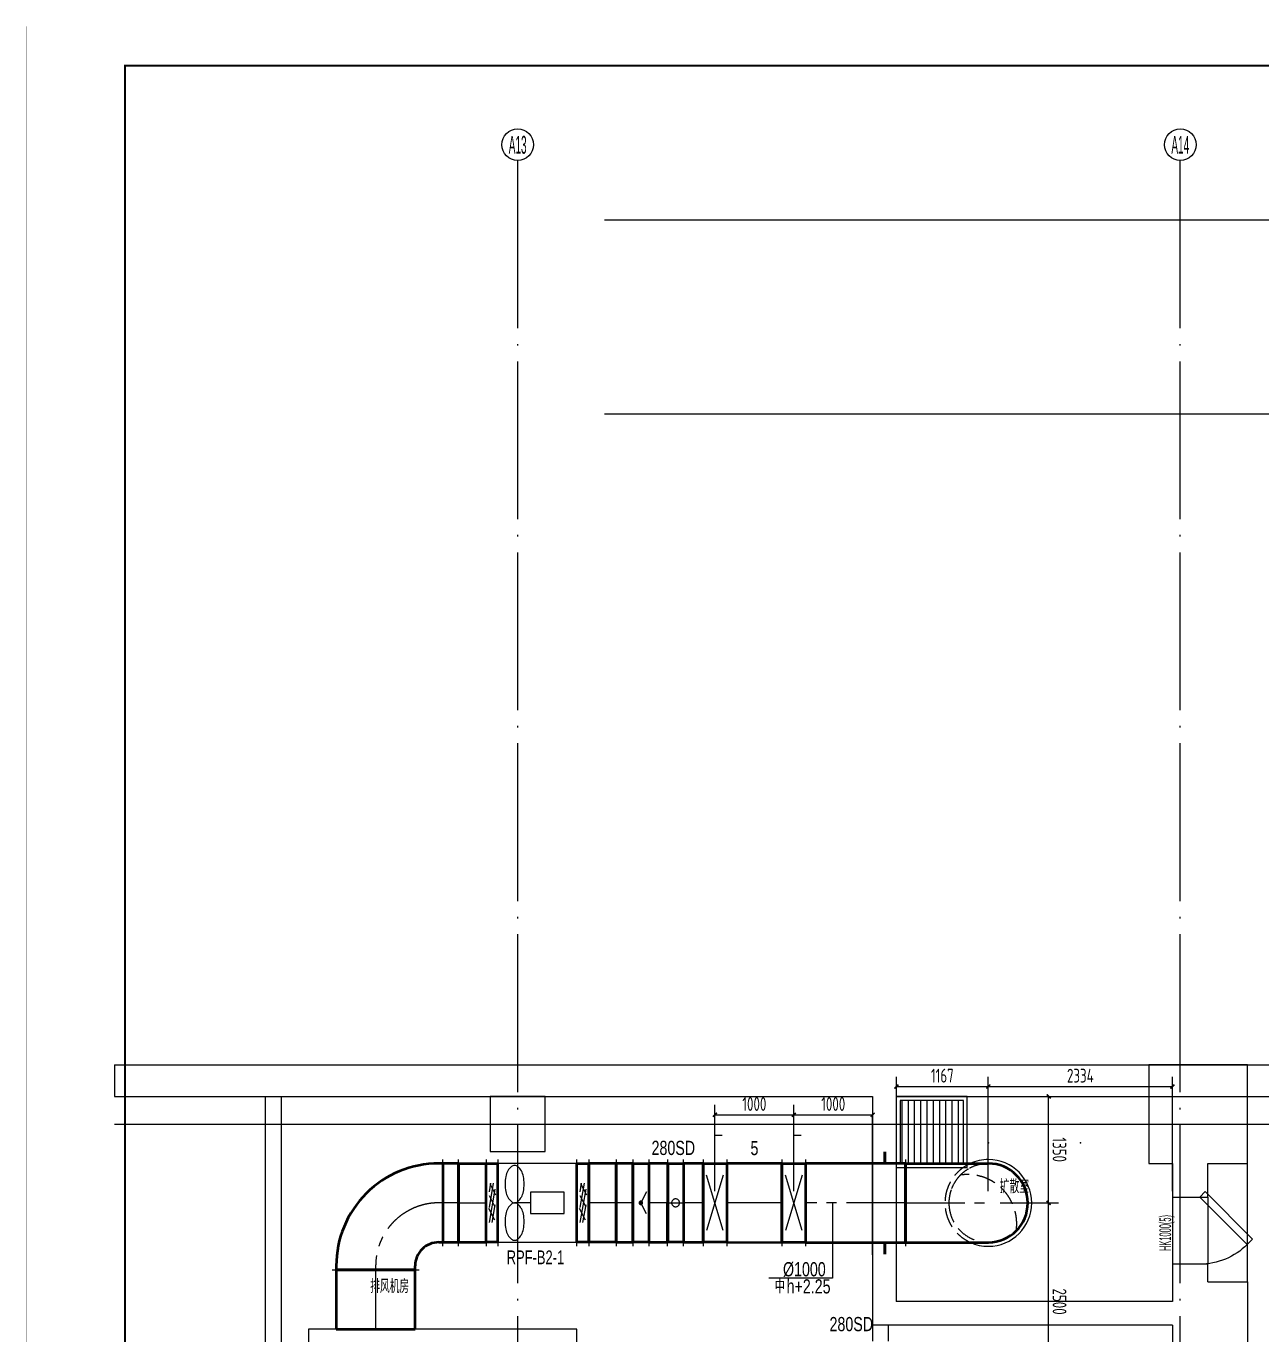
# Model space of a CAD drawing. Extents: x 49167 to 115333, y -222111 to -53947.
# Drawn here: x 64390 to 80054, y -188730 to -172146 of the extents above; entities that cross this region are included whole.
import ezdxf
from ezdxf.enums import TextEntityAlignment as Align

# ---------------------------------------------------------------- set-up
doc = ezdxf.new("R2010")
doc.units = 0
doc.header["$LTSCALE"] = 1000
doc.header["$MEASUREMENT"] = 0
for name, pattern in [('CENTER2', [1.125, 0.75, -0.125, 0.125, -0.125]), ('DASH', [0.35, 0.25, -0.1]), ('DOTE', [2.42, 2, -0.2, 0.02, -0.2])]:
    doc.linetypes.add(name, pattern=pattern)
doc.layers.add('00-风量计算', color=6, linetype='Continuous', plot=False)
doc.layers.add('结构索引2', color=1, linetype='Continuous', plot=False)
for name, color, linetype in [('01-标注_符号', 200, 'Continuous'), ('01-标注_轴线坐标', 132, 'Continuous'), ('02-TEXT_房间', 7, 'Continuous'), ('02-TEXT_轴号', 7, 'Continuous'), ('02-TEXT_门窗', 151, 'Continuous'), ('104-6 B2核心筒$0$A_STR-砼柱', 51, 'Continuous'), ('A-C_门', 150, 'Continuous'), ('A_AXIS-轴线', 1, 'DOTE'), ('A_STR-砌块墙', 121, 'Continuous'), ('A_STR-砼墙', 51, 'Continuous'), ('AXIS_TEXT', 7, 'Continuous'), ('DUCT-排烟标注', 3, 'Continuous'), ('DUCT-排烟管设备', 7, 'Continuous'), ('DUCT-排风中心线', 5, 'CENTER2'), ('DUCT-排风法兰', 2, 'Continuous'), ('DUCT-排风管设备', 7, 'Continuous'), ('DUCT-排风阀门', 7, 'Continuous'), ('DUCT-送风标注', 3, 'Continuous'), ('Hvac-Hide', 8, 'DASH'), ('TH_DIM', 3, 'Continuous'), ('看线', 241, 'Continuous'), ('集水坑&', 6, 'Continuous')]:
    doc.layers.add(name, color=color, linetype=linetype)
doc.layers.add('DUCT-排风管', color=31, linetype='Continuous', lineweight=50)
doc.layers.add('DUCT-排风管端线', color=2, linetype='Continuous', lineweight=50)
doc.styles.add('_TCH_AXIS', font='')
doc.styles.add('_TCH_DIM_T3', font='ROS1', dxfattribs={"width": 0.8, "bigfont": 'JD'})
doc.styles.add('_TCH_SPACE', font='ros.shx', dxfattribs={"width": 0.75, "height": 5, "bigfont": 'jd.shx'})
doc.styles.add('_TCH_WINDOW', font='ros.shx', dxfattribs={"width": 0.65, "height": 3.5, "bigfont": 'jd.shx'})
doc.styles.add('COMPLEX', font='COMPLEX')
doc.styles.add('HZF', font='ros.shx', dxfattribs={"width": 0.75, "bigfont": 'jd.shx'})
doc.styles.get('_TCH_AXIS').set_extended_font_data('FZXiHei I-Z08S')
doc.dimstyles.new('_TCH_ARCH&&50', dxfattribs={"dimtxt": 175, "dimasz": 50, "dimexe": 125, "dimexo": 150, "dimgap": 50, "dimtad": 1, "dimdec": 0, "dimzin": 0, "dimdsep": 46, "dimtxsty": '_TCH_DIM_T3', "dimblk": 'ARCHTICK', "dimcen": 0.09, "dimazin": 2, "dimtfac": 1, "dimtdec": 0, "dimtix": 1, "dimtmove": 2, "dimatfit": 3, "dimfxl": 0, "dimtolj": 1, "dimtzin": 0, "dimarcsym": 0})

# ---------------------------------------------------------------- blocks, each defined once
blk = doc.blocks.new('图框-A1')
for points, const_width in [([(0, 0), (841, 0), (841, 594), (0, 594)], 0.05), ([(766, 584), (25, 584), (25, 10), (766, 10)], 0.5)]:
    blk.add_lwpolyline(points, close=True, dxfattribs=dict(const_width=const_width))
at = {"const_width": 0.05}
blk.add_lwpolyline([(0, 297), (2, 297)], dxfattribs=at)
blk = doc.blocks.new('A$C51037562')
at = {"layer": '集水坑&'}
h = blk.add_hatch(dxfattribs=at)
h.set_pattern_fill('ANSI31', color=256, scale=50, angle=135)
h.set_pattern_definition([(180, (-432649.534, -553252.195), (-7e-15, -79.375), [])])
h.paths.add_polyline_path([(-850, 850), (-50, 850), (-50, 50), (-850, 50)])
for points in [[(-900, 900), (0, 900), (0, 0), (-900, 0)], [(-850, 850), (-50, 850), (-50, 50), (-850, 50)]]:
    blk.add_lwpolyline(points, close=True, dxfattribs=at)
blk = doc.blocks.new('_AXISO')
blk.add_circle((0, 0), 0.5)
at = {"layer": 'AXIS_TEXT', "style": 'COMPLEX', "width": 1.041667}
blk.add_attdef('A', text='', height=0.56, dxfattribs=at).set_placement((-0.25, -0.28), (0.25, -0.28), align=Align.FIT)
blk = doc.blocks.new('$DorLib2D$00000078')
for p, q in [((-0.207, 0.85), (-0.126, 0.931)), ((0.5, 0.143), (-0.207, 0.85)), ((0.581, 0.224), (-0.126, 0.931)), ((0.5, 0.143), (0.581, 0.224))]:
    blk.add_line(p, q)
blk.add_arc((0.5, 0.143), 1, 135, 180)
blk = doc.blocks.new('67#')
at = {"layer": '01-标注_符号'}
blk.add_lwpolyline([(-16300, 2460), (-7730, 2460), (-7691, 2565), (-7654, 2355), (-7617, 2460), (953, 2460)], dxfattribs=at)
at = {"layer": '01-标注_轴线坐标'}
for p, q in [((-17400, 2711), (-17400, 3211)), ((-9000, 2711), (-9000, 3211))]:
    blk.add_line(p, q, dxfattribs=at)
at = {"layer": '104-6 B2核心筒$0$A_STR-砼柱'}
for p, q in [((-8149, -8250), (-9399, -8250)), ((-9399, -8250), (-9399, -9501)), ((-8149, -9501), (-8149, -8250)), ((-17050, -8650), (-17750, -8650)), ((-17750, -8650), (-17750, -9350)), ((-17050, -9350), (-17050, -8650)), ((-17750, -9350), (-17050, -9350)), ((-9399, -9501), (-9099, -9501)), ((-8649, -9501), (-8149, -9501))]:
    blk.add_line(p, q, dxfattribs=at)
at = {"layer": 'A-C_门'}
for p, q in [((-8149, -11001), (-8149, -9501)), ((-9099, -9926), (-9099, -10776)), ((-8649, -9926), (-8649, -10776))]:
    blk.add_line(p, q, dxfattribs=at)
at = {"layer": 'A_AXIS-轴线'}
for p, q in [((-17400, -20695), (-17400, 2711)), ((-9000, -20695), (-9000, 2711))]:
    blk.add_line(p, q, dxfattribs=at)
at = {"layer": 'A_STR-砌块墙'}
for p, q in [((-20600, -8650), (-20600, -14800)), ((-20400, -8650), (-20400, -14600)), ((-12900, -11551), (-12900, -11751)), ((-12700, -11551), (-12900, -11551)), ((-12700, -11751), (-12700, -11551))]:
    blk.add_line(p, q, dxfattribs=at)
at = {"layer": 'A_STR-砼墙'}
for p, q in [((-22511, -8250), (-20500, -8250)), ((-22511, -8250), (-22511, -8650)), ((-20500, -8250), (-12750, -8250)), ((-12750, -8250), (-4180, -8250)), ((-22511, -8650), (-20500, -8650)), ((-20500, -8650), (-12900, -8650)), ((-12900, -8650), (-12900, -11551)), ((-12600, -8650), (-12600, -11251)), ((-12600, -8650), (-4330, -8650)), ((-9099, -9501), (-9099, -9926)), ((-8649, -9926), (-8649, -9501)), ((-9099, -9926), (-8649, -9926)), ((-8649, -10776), (-9099, -10776)), ((-9099, -10776), (-9099, -11001)), ((-8649, -11001), (-8649, -10776)), ((-9099, -11001), (-9099, -11001)), ((-9099, -11001), (-9099, -11251)), ((-8649, -11001), (-8149, -11001)), ((-8149, -11001), (-8149, -11401)), ((-9099, -11251), (-12600, -11251)), ((-8149, -11401), (-8149, -11801)), ((-9099, -11551), (-12900, -11551)), ((-9099, -11551), (-9099, -11801))]:
    blk.add_line(p, q, dxfattribs=at)
at = {"layer": '结构索引2'}
for p, q in [((-16300, 0), (2933, 0)), ((-22511, -9000), (2644, -9000))]:
    blk.add_line(p, q, dxfattribs=at)
at = {"layer": '01-标注_轴线坐标'}
ref = blk.add_blockref('_AXISO', (-17400, 3411), dxfattribs=dict(at, xscale=400, yscale=400, zscale=400))
ref.add_attrib('A', 'A13', dxfattribs={"layer": '02-TEXT_轴号', "height": 226.3, "style": '_TCH_AXIS', "width": 0.403846}).set_placement((-17513, 3297), (-17287, 3297), align=Align.FIT)
ref = blk.add_blockref('_AXISO', (-9000, 3411), dxfattribs=dict(at, xscale=400, yscale=400, zscale=400))
ref.add_attrib('A', 'A14', dxfattribs={"layer": '02-TEXT_轴号', "height": 226.3, "style": '_TCH_AXIS', "width": 0.396226}).set_placement((-9113, 3297), (-8887, 3297), align=Align.FIT)
at = {"layer": 'A-C_门'}
ref = blk.add_blockref('$DorLib2D$00000078', (-8874, -10351), dxfattribs=dict(at, xscale=-850, yscale=850, zscale=450, rotation=270.0006326957863))
ref.add_attrib('A', 'HK1000(5)', (-9117, -10609), dxfattribs={"layer": '02-TEXT_门窗', "height": 148.8, "rotation": 90.0006, "style": '_TCH_WINDOW', "width": 0.458824})
at = {"layer": '集水坑&', "xscale": -1, "rotation": 90.00010831094541}
blk.add_blockref('A$C51037562', (-11700, -9550), dxfattribs=at)
at = {"layer": '02-TEXT_房间', "style": '_TCH_SPACE', "width": 0.75}
for s, p in [('扩散室', (-11289, -9877, 0)), ('排风机房', (-19270, -11143))]:
    blk.add_text(s, height=173.6, rotation=359.9999, dxfattribs=at).set_placement(p)
blk = doc.blocks.new('_ArchTick')
at = {"color": 0, "linetype": 'ByBlock', "const_width": 0.4}
blk.add_lwpolyline([(-0.5, -0.5), (0.5, 0.5)], dxfattribs=at)
blk = doc.blocks.new('*D131')
at = {"layer": 'Defpoints', "color": 0}
for p in [(74121, -185942), (73121, -187058), (74121, -187058)]:
    blk.add_point(p, dxfattribs=at)
at = {"layer": 'TH_DIM', "color": 0, "lineweight": -2}
for p, q in [((73121, -186908), (73121, -185817)), ((74121, -186908), (74121, -185817)), ((73121, -185942), (74121, -185942))]:
    blk.add_line(p, q, dxfattribs=at)
at = {"layer": 'TH_DIM', "color": 0, "lineweight": -2, "xscale": 50, "yscale": 50, "zscale": 50}
for p, rotation in [((73121, -185942), 179.9892922875514), ((74121, -185942), 359.9892922875513)]:
    blk.add_blockref('_ArchTick', p, dxfattribs=dict(at, rotation=rotation))
at = {"layer": 'TH_DIM', "color": 0, "insert": (73621, -185805), "char_height": 175, "attachment_point": 5, "rotation": 359.9893, "style": '_TCH_DIM_T3'}
blk.add_mtext('\\A1;1000', dxfattribs=at)
blk = doc.blocks.new('*D132')
at = {"layer": 'Defpoints', "color": 0}
for p in [(75121, -185943), (74121, -187058), (75121, -187059)]:
    blk.add_point(p, dxfattribs=at)
at = {"layer": 'TH_DIM', "color": 0, "lineweight": -2}
for p, q in [((74121, -186908), (74121, -185817)), ((75121, -186909), (75121, -185818)), ((74121, -185942), (75121, -185943))]:
    blk.add_line(p, q, dxfattribs=at)
at = {"layer": 'TH_DIM', "color": 0, "lineweight": -2, "xscale": 50, "yscale": 50, "zscale": 50}
for p, rotation in [((74121, -185942), 179.9892922875514), ((75121, -185943), 359.9892922875513)]:
    blk.add_blockref('_ArchTick', p, dxfattribs=dict(at, rotation=rotation))
at = {"layer": 'TH_DIM', "color": 0, "insert": (74621, -185805), "char_height": 175, "attachment_point": 5, "rotation": 359.9893, "style": '_TCH_DIM_T3'}
blk.add_mtext('\\A1;1000', dxfattribs=at)
blk = doc.blocks.new('*D224')
at = {"layer": 'Defpoints', "color": 0}
for p in [(76587, -185709), (77352, -185709), (76587, -187059)]:
    blk.add_point(p, dxfattribs=at)
at = {"layer": 'TH_DIM', "color": 0, "lineweight": -2}
for p, q in [((76737, -185709), (77477, -185709)), ((77352, -187059), (77352, -185709)), ((76737, -187059), (77477, -187059))]:
    blk.add_line(p, q, dxfattribs=at)
at = {"layer": 'TH_DIM', "color": 0, "lineweight": -2, "xscale": 50, "yscale": 50, "zscale": 50}
for p, rotation in [((77352, -185709), 90.00008126496574), ((77352, -187059), 270.0000812649657)]:
    blk.add_blockref('_ArchTick', p, dxfattribs=dict(at, rotation=rotation))
at = {"layer": 'TH_DIM', "color": 0, "insert": (77490, -186384), "char_height": 175, "attachment_point": 5, "rotation": 270.0001, "style": '_TCH_DIM_T3'}
blk.add_mtext('\\A1;1350', dxfattribs=at)
blk = doc.blocks.new('*D225')
at = {"layer": 'Defpoints', "color": 0}
for p in [(76587, -187059), (77352, -187059), (76587, -189559)]:
    blk.add_point(p, dxfattribs=at)
at = {"layer": 'TH_DIM', "color": 0, "lineweight": -2}
for p, q in [((76737, -187059), (77477, -187059)), ((77352, -189559), (77352, -187059)), ((76737, -189559), (77477, -189559))]:
    blk.add_line(p, q, dxfattribs=at)
at = {"layer": 'TH_DIM', "color": 0, "lineweight": -2, "xscale": 50, "yscale": 50, "zscale": 50}
for p, rotation in [((77352, -187059), 90.00008126496589), ((77352, -189559), 270.0000812649659)]:
    blk.add_blockref('_ArchTick', p, dxfattribs=dict(at, rotation=rotation))
at = {"layer": 'TH_DIM', "color": 0, "insert": (77490, -188309), "char_height": 175, "attachment_point": 5, "rotation": 270.0001, "style": '_TCH_DIM_T3'}
blk.add_mtext('\\A1;2500', dxfattribs=at)
blk = doc.blocks.new('*D227')
at = {"layer": 'Defpoints', "color": 0}
for p in [(78921, -185584), (76587, -187059), (78921, -187059)]:
    blk.add_point(p, dxfattribs=at)
at = {"layer": 'TH_DIM', "color": 0, "lineweight": -2}
for p, q in [((76587, -186909), (76587, -185459)), ((78921, -186909), (78921, -185459)), ((76587, -185584), (78921, -185584))]:
    blk.add_line(p, q, dxfattribs=at)
at = {"layer": 'TH_DIM', "color": 0, "lineweight": -2, "xscale": 50, "yscale": 50, "zscale": 50}
for p, rotation in [((76587, -185584), 179.9998993587981), ((78921, -185584), 359.9998993587981)]:
    blk.add_blockref('_ArchTick', p, dxfattribs=dict(at, rotation=rotation))
at = {"layer": 'TH_DIM', "color": 0, "insert": (77754, -185446), "char_height": 175, "attachment_point": 5, "rotation": 359.9999, "style": '_TCH_DIM_T3'}
blk.add_mtext('\\A1;2334', dxfattribs=at)
blk = doc.blocks.new('*D228')
at = {"layer": 'Defpoints', "color": 0}
for p in [(76587, -185584), (75421, -187059), (76587, -187059)]:
    blk.add_point(p, dxfattribs=at)
at = {"layer": 'TH_DIM', "color": 0, "lineweight": -2}
for p, q in [((75421, -186909), (75421, -185459)), ((76587, -186909), (76587, -185459)), ((75421, -185584), (76587, -185584))]:
    blk.add_line(p, q, dxfattribs=at)
at = {"layer": 'TH_DIM', "color": 0, "lineweight": -2, "xscale": 50, "yscale": 50, "zscale": 50}
for p, rotation in [((75421, -185584), 179.9998993587982), ((76587, -185584), 359.9998993587982)]:
    blk.add_blockref('_ArchTick', p, dxfattribs=dict(at, rotation=rotation))
at = {"layer": 'TH_DIM', "color": 0, "insert": (76004, -185446), "char_height": 175, "attachment_point": 5, "rotation": 359.9999, "style": '_TCH_DIM_T3'}
blk.add_mtext('\\A1;1167', dxfattribs=at)
blk = doc.blocks.new('$轴流风机$00000011')
for p, q in [((-500, 500, 0), (-500, -500, 0)), ((500, 500, 0), (-500, 500, 0)), ((500, -500, 0), (500, 500, 0)), ((-339, 135, 0), (-339, -135, 0)), ((88, 135, 0), (-339, 135, 0)), ((88, -135, 0), (88, 135, 0)), ((88, 0, 0), (288, 0, 0)), ((-339, -135, 0), (88, -135, 0)), ((-500, -500, 0), (500, -500, 0))]:
    blk.add_line(p, q)
for centre, radius, start, end in [((633, 238, 0), 465, 168.1126, 180), ((462, 274, 0), 291, 153.0603, 168.1126), ((355, 329, 0), 170, 129.1821, 153.0603), ((288, 410, 0), 64.8, 90, 129.1821), ((288, 410, 0), 64.8, 50.8179, 90), ((222, 329, 0), 170, 26.9397, 50.8179), ((115, 274, 0), 291, 11.8874, 26.9397), ((-56, 238, 0), 465, 0, 11.8874), ((633, 238, 0), 465, 180, 191.8874), ((-56, 238, 0), 465, 348.1126, 0), ((462, 202, 0), 291, 191.8874, 206.9397), ((355, 148, 0), 170, 206.9397, 230.8179), ((288, 66, 0), 64.8, 230.8179, 270), ((288, 66, 0), 64.8, 270, 309.1821), ((222, 148, 0), 170, 309.1821, 333.0603), ((115, 202, 0), 291, 333.0603, 348.1126), ((633, -238, 0), 465, 168.1126, 180), ((462, -202, 0), 291, 153.0603, 168.1126), ((355, -148, 0), 170, 129.1821, 153.0603), ((288, -66, 0), 64.8, 90, 129.1821), ((288, -66, 0), 64.8, 50.8179, 90), ((222, -148, 0), 170, 26.9397, 50.8179), ((115, -202, 0), 291, 11.8874, 26.9397), ((-56, -238, 0), 465, 0, 11.8874), ((633, -238, 0), 465, 180, 191.8874), ((-56, -238, 0), 465, 348.1126, 0), ((462, -274, 0), 291, 191.8874, 206.9397), ((355, -329, 0), 170, 206.9397, 230.8179), ((288, -410, 0), 64.8, 230.8179, 270), ((288, -410, 0), 64.8, 270, 309.1821), ((222, -329, 0), 170, 309.1821, 333.0603), ((115, -274, 0), 291, 333.0603, 348.1126)]:
    blk.add_arc(centre, radius, start, end)
for p in [(-500, 0, 0), (500, 0, 0)]:
    blk.add_point(p)

msp = doc.modelspace()

# ---------------------------------------------------------------- linework, layer by layer
at = {"const_width": 40}
for points in [[(75275.7, -186558.6), (75275.7, -186408.6)], [(75275.5, -187558.6), (75275.4, -187708.6)]]:
    msp.add_lwpolyline(points, dxfattribs=at)
at = {"layer": '00-风量计算'}
msp.add_line((75120.4, -187716.3, -3000), (75120.7, -185971.4, -3000), dxfattribs=at)
for p in [(76587.5, -186295.8, -3000), (77754.4, -186296, -3000)]:
    msp.add_point(p, dxfattribs=at)
at = {"layer": 'Defpoints'}
msp.add_lwpolyline([(65641.1, -172646.9), (102691.1, -172646.9), (102691.1, -201346.9), (65641.1, -201346.9)], close=True, dxfattribs=at)
at = {"layer": 'DUCT-排烟管设备', "elevation": 3000}
msp.add_lwpolyline([(67969.9, -190457.2), (71369.9, -190457.9), (71370.2, -188657.9), (67970.2, -188657.2)], close=True, dxfattribs=at)
at = {"layer": 'DUCT-排风中心线'}
for p, q in [((69670.5, -187057.6), (69620.5, -187057.6)), ((69869.9, -187057.6), (69670.7, -187057.6)), ((69870.1, -187057.6), (70220.1, -187057.7)), ((71870.9, -187058), (71520.9, -187057.9)), ((72082, -187058), (71871.1, -187058)), ((72522.1, -187058.1), (72282.4, -187058.1)), ((72970.3, -187058.2), (72722.5, -187058.1)), ((73970.3, -187058.4), (73270.7, -187058.2)), ((75537.2, -187058.7), (74270.7, -187058.4)), ((75537.4, -187058.7), (76587.4, -187058.9)), ((68820.4, -187857.4), (68820.4, -187907.4)), ((68820.4, -187907.6), (68820.2, -188657.4))]:
    msp.add_line(p, q, dxfattribs=at)
msp.add_arc((69620.4, -187857.6), 800, 89.98929, 179.98929, dxfattribs=at)
at = {"layer": 'DUCT-排风法兰'}
for p, q in [((69670.5, -187607.6), (69670.7, -186507.6)), ((69869.9, -187607.6), (69870.2, -186507.6)), ((70220.4, -186507.7), (70220.1, -187607.7)), ((70370.6, -186507.7), (70370.3, -187607.7)), ((71370.5, -187607.9), (71370.8, -186507.9)), ((71521, -186507.9), (71520.7, -187607.9)), ((71871.2, -186508), (71870.9, -187608)), ((72082.2, -186508), (72082, -187608)), ((72282.4, -186508.1), (72282.2, -187608.1)), ((72522.1, -187608.1), (72522.3, -186508.1)), ((72722.3, -187608.1), (72722.5, -186508.1)), ((72970.5, -186508.2), (72970.3, -187608.2)), ((73270.7, -186508.2), (73270.5, -187608.2)), ((73970.5, -186508.4), (73970.3, -187608.4)), ((74270.7, -186508.4), (74270.5, -187608.4)), ((75537.4, -186508.7), (75537.2, -187608.7)), ((68270.4, -187907.4), (69370.4, -187907.6))]:
    msp.add_line(p, q, dxfattribs=at)
for start, end in [(89.98929, 114.60927), (269.98929, 89.98929), (245.36931, 269.98929)]:
    msp.add_arc((76587.4, -187058.9), 550, start, end, dxfattribs=at)
at = {"layer": 'DUCT-排风管'}
for p, q in [((69670.6, -186557.6), (69620.6, -186557.6)), ((69870, -186557.6), (69670.8, -186557.6)), ((69870.2, -186557.6), (70220.2, -186557.7)), ((70220.4, -186557.7), (70370.4, -186557.7)), ((71370.8, -186557.9), (71520.8, -186557.9)), ((71871, -186558), (71521, -186557.9)), ((72082.1, -186558), (71871.2, -186558)), ((72082.3, -186558), (72282.3, -186558.1)), ((72522.2, -186558.1), (72282.5, -186558.1)), ((72522.4, -186558.1), (72722.4, -186558.1)), ((72970.4, -186558.2), (72722.6, -186558.1)), ((72970.6, -186558.2), (73270.6, -186558.2)), ((73970.4, -186558.4), (73270.8, -186558.2)), ((73970.6, -186558.4), (74270.6, -186558.4)), ((75537.3, -186558.7), (74270.8, -186558.4)), ((75537.5, -186558.7), (76587.5, -186558.9)), ((69620.4, -187557.6), (69670.4, -187557.6)), ((69670.6, -187557.6), (69869.9, -187557.6)), ((69870.1, -187557.6), (70220.1, -187557.7)), ((70370.3, -187557.7), (70220.3, -187557.7)), ((71520.7, -187557.9), (71370.7, -187557.9)), ((71870.9, -187558), (71520.9, -187557.9)), ((71871.1, -187558), (72081.9, -187558)), ((72282.1, -187558.1), (72082.1, -187558)), ((72282.3, -187558.1), (72522, -187558.1)), ((72722.2, -187558.1), (72522.2, -187558.1)), ((72722.4, -187558.1), (72970.2, -187558.2)), ((73270.4, -187558.2), (72970.4, -187558.2)), ((73270.6, -187558.2), (73970.2, -187558.4)), ((74270.4, -187558.4), (73970.4, -187558.4)), ((74270.6, -187558.4), (75537.1, -187558.7)), ((75537.3, -187558.7), (76587.3, -187558.9)), ((68320.4, -187857.3), (68320.4, -187907.3)), ((69320.4, -187907.5), (69320.4, -187857.5)), ((68320.4, -187907.5), (68320.2, -188657.3)), ((69320.2, -188657.5), (69320.4, -187907.7)), ((68320.2, -188657.3), (69320.2, -188657.5))]:
    msp.add_line(p, q, dxfattribs=at)
for centre, radius, start, end in [((69620.4, -187857.6), 1300, 89.98929, 179.98929), ((76587.4, -187058.9), 500, 269.98929, 89.98929), ((69620.4, -187857.6), 300, 89.98929, 179.98929)]:
    msp.add_arc(centre, radius, start, end, dxfattribs=at)
at = {"layer": 'DUCT-排风管端线'}
for p, q in [((69670.6, -186557.6), (69670.4, -187557.6)), ((69670.8, -186557.6), (69670.6, -187557.6)), ((69869.9, -187557.6), (69870, -186557.6)), ((69870.2, -186557.6), (69870.1, -187557.6)), ((70220.1, -187557.7), (70220.2, -186557.7)), ((70220.3, -187557.7), (70220.4, -186557.7)), ((70370.3, -187557.7), (70370.4, -186557.7)), ((71370.7, -187557.9), (71370.8, -186557.9)), ((71520.7, -187557.9), (71520.8, -186557.9)), ((71521, -186557.9), (71520.9, -187557.9)), ((71870.9, -187558), (71871, -186558)), ((71871.2, -186558), (71871.1, -187558)), ((72081.9, -187558), (72082.1, -186558)), ((72082.3, -186558), (72082.1, -187558)), ((72282.3, -186558.1), (72282.1, -187558.1)), ((72282.5, -186558.1), (72282.3, -187558.1)), ((72522, -187558.1), (72522.2, -186558.1)), ((72522.4, -186558.1), (72522.2, -187558.1)), ((72722.4, -186558.1), (72722.2, -187558.1)), ((72722.6, -186558.1), (72722.4, -187558.1)), ((72970.2, -187558.2), (72970.4, -186558.2)), ((72970.6, -186558.2), (72970.4, -187558.2)), ((73270.6, -186558.2), (73270.4, -187558.2)), ((73270.8, -186558.2), (73270.6, -187558.2)), ((73970.2, -187558.4), (73970.4, -186558.4)), ((73970.6, -186558.4), (73970.4, -187558.4)), ((74270.6, -186558.4), (74270.4, -187558.4)), ((74270.8, -186558.4), (74270.6, -187558.4)), ((75537.1, -187558.7), (75537.3, -186558.7)), ((75537.5, -186558.7), (75537.3, -187558.7)), ((68320.4, -187907.3), (69320.4, -187907.5)), ((69320.4, -187907.7), (68320.4, -187907.5))]:
    msp.add_line(p, q, dxfattribs=at)
at = {"layer": 'DUCT-排风阀门'}
for p, q in [((73120.6, -186558.2), (73120.7, -186198.2)), ((73120.7, -186198.2), (73214.5, -186198.2)), ((74120.6, -186558.4), (74120.7, -186198.4)), ((74120.7, -186198.4), (74214.5, -186198.4)), ((73225.6, -186708.2), (73015.5, -187408.2)), ((73225.6, -187408.1), (73015.5, -186708.3)), ((74225.6, -186708.4), (74015.5, -187408.4)), ((74225.6, -187408.3), (74015.5, -186708.5)), ((70311.4, -186807.7), (70257.8, -187116.7)), ((70276.8, -186807.7), (70257.9, -186916.7)), ((70332.9, -186883.7), (70259.4, -187307.7)), ((70266.6, -186811.6), (70341.6, -186956)), ((71461.8, -186807.9), (71408.2, -187116.9)), ((71427.2, -186807.9), (71408.3, -186916.9)), ((71483.3, -186883.9), (71409.8, -187307.9)), ((71417, -186811.8), (71492, -186956.2)), ((70257.9, -186964.8), (70332.8, -187109.1)), ((71408.3, -186965), (71483.2, -187109.4)), ((72160.4, -187054), (72160, -187058)), ((72160, -187058), (72160.4, -187062.1)), ((72161.5, -187050), (72160.4, -187054)), ((72160.4, -187062.1), (72161.5, -187066)), ((72163.4, -187046.4), (72161.5, -187050)), ((72161.5, -187066), (72163.3, -187069.7)), ((72163.3, -187069.7), (72165.8, -187073)), ((72165.8, -187043.1), (72163.4, -187046.4)), ((72168.8, -187040.3), (72165.8, -187043.1)), ((72165.8, -187073), (72168.8, -187075.7)), ((72167.5, -187055.1), (72167.2, -187058)), ((72167.2, -187058), (72167.5, -187061)), ((72168.3, -187052.3), (72167.5, -187055.1)), ((72167.5, -187061), (72168.3, -187063.8)), ((72169.7, -187049.7), (72168.3, -187052.3)), ((72168.3, -187063.8), (72169.7, -187066.4)), ((72172.3, -187038.2), (72168.8, -187040.3)), ((72168.8, -187075.7), (72172.3, -187077.9)), ((72171.6, -187047.4), (72169.7, -187049.7)), ((72169.7, -187066.4), (72171.6, -187068.6)), ((72171.9, -187055), (72171.5, -187057)), ((72171.5, -187057), (72171.5, -187059.1)), ((72171.5, -187059.1), (72171.9, -187061.1)), ((72173.9, -187045.6), (72171.6, -187047.4)), ((72171.6, -187068.6), (72173.8, -187070.5)), ((72172.7, -187053.1), (72171.9, -187055)), ((72171.9, -187061.1), (72172.6, -187063)), ((72176.1, -187036.7), (72172.3, -187038.2)), ((72172.6, -187063), (72173.8, -187064.7)), ((72173.8, -187051.4), (72172.7, -187053.1)), ((72175.2, -187049.9), (72173.8, -187051.4)), ((72173.8, -187064.7), (72175.2, -187066.1)), ((72173.8, -187070.5), (72176.4, -187071.9)), ((72176.4, -187044.2), (72173.9, -187045.6)), ((72176.8, -187048.7), (72175.2, -187049.9)), ((72175.2, -187066.1), (72176.8, -187067.3)), ((72180.1, -187036), (72176.1, -187036.7)), ((72179.3, -187043.3), (72176.4, -187044.2)), ((72176.4, -187071.9), (72179.3, -187072.8)), ((72178.7, -187047.9), (72176.8, -187048.7)), ((72176.8, -187067.3), (72178.7, -187068.2)), ((72180.7, -187047.4), (72178.7, -187047.9)), ((72178.7, -187068.2), (72180.7, -187068.7)), ((72182.2, -187043), (72179.3, -187043.3)), ((72179.3, -187072.8), (72182.2, -187073)), ((72184.2, -187036), (72180.1, -187036)), ((72182.7, -187047.3), (72180.7, -187047.4)), ((72180.7, -187068.7), (72182.7, -187068.8)), ((72252.2, -186918), (72182.2, -187058)), ((72185.1, -187043.3), (72182.2, -187043)), ((72252.2, -187198), (72182.2, -187058)), ((72182.2, -187073), (72185.1, -187072.8)), ((72184.7, -187047.6), (72182.7, -187047.3)), ((72182.7, -187068.8), (72184.7, -187068.5)), ((72188.3, -187036.7), (72184.2, -187036)), ((72186.6, -187048.3), (72184.7, -187047.6)), ((72184.7, -187068.5), (72186.6, -187067.8)), ((72187.9, -187044.2), (72185.1, -187043.3)), ((72185.1, -187072.8), (72187.9, -187071.9)), ((72188.4, -187049.3), (72186.6, -187048.3)), ((72186.6, -187067.8), (72188.4, -187066.8)), ((72190.5, -187045.6), (72187.9, -187044.2)), ((72187.9, -187071.9), (72190.5, -187070.5)), ((72192.1, -187038.2), (72188.3, -187036.7)), ((72190, -187050.6), (72188.4, -187049.3)), ((72188.4, -187066.8), (72190, -187065.4)), ((72191.2, -187052.2), (72190, -187050.6)), ((72190, -187065.4), (72191.2, -187063.8)), ((72192.8, -187047.4), (72190.5, -187045.6)), ((72190.5, -187070.5), (72192.8, -187068.6)), ((72192.2, -187054), (72191.2, -187052.2)), ((72191.2, -187063.8), (72192.2, -187062)), ((72195.5, -187040.4), (72192.1, -187038.2)), ((72192.1, -187077.9), (72195.5, -187075.7)), ((72192.7, -187056), (72192.2, -187054)), ((72192.2, -187062), (72192.7, -187060.1)), ((72192.9, -187058), (72192.7, -187056)), ((72192.7, -187060.1), (72192.9, -187058)), ((72194.7, -187049.7), (72192.8, -187047.4)), ((72192.8, -187068.6), (72194.7, -187066.4)), ((72196.1, -187052.3), (72194.7, -187049.7)), ((72194.7, -187066.4), (72196.1, -187063.8)), ((72198.6, -187043.1), (72195.5, -187040.4)), ((72195.5, -187075.7), (72198.6, -187073)), ((72196.9, -187055.1), (72196.1, -187052.3)), ((72196.1, -187063.8), (72196.9, -187061)), ((72197.2, -187058), (72196.9, -187055.1)), ((72196.9, -187061), (72197.2, -187058)), ((72201, -187046.4), (72198.6, -187043.1)), ((72198.6, -187073), (72201, -187069.7)), ((72202.9, -187050), (72201, -187046.4)), ((72201, -187069.7), (72202.8, -187066)), ((72202.8, -187066), (72204, -187062.1)), ((72204, -187054), (72202.9, -187050)), ((72204.3, -187058), (72204, -187054)), ((72204, -187062.1), (72204.3, -187058)), ((72534.8, -187058.1), (72709.8, -187058.1)), ((72572.7, -187051.8), (72572.3, -187058.1)), ((72572.3, -187058.1), (72572.7, -187064.4)), ((72573.8, -187045.7), (72572.7, -187051.8)), ((72572.7, -187064.4), (72573.8, -187070.5)), ((72575.8, -187039.7), (72573.8, -187045.7)), ((72573.8, -187070.5), (72575.8, -187076.5)), ((72578.5, -187034), (72575.8, -187039.7)), ((72581.8, -187028.7), (72578.5, -187034)), ((72585.8, -187023.9), (72581.8, -187028.7)), ((72590.4, -187019.6), (72585.8, -187023.9)), ((72595.5, -187015.9), (72590.4, -187019.6)), ((72601, -187012.9), (72595.5, -187015.9)), ((72606.8, -187010.6), (72601, -187012.9)), ((72612.9, -187009), (72606.8, -187010.6)), ((72619.1, -187008.2), (72612.9, -187009)), ((72625.4, -187008.2), (72619.1, -187008.2)), ((72631.7, -187009), (72625.4, -187008.2)), ((72637.7, -187010.6), (72631.7, -187009)), ((72643.6, -187012.9), (72637.7, -187010.6)), ((72649.1, -187015.9), (72643.6, -187012.9)), ((72654.2, -187019.6), (72649.1, -187015.9)), ((72658.7, -187023.9), (72654.2, -187019.6)), ((72662.7, -187028.7), (72658.7, -187023.9)), ((72666.1, -187034), (72662.7, -187028.7)), ((72668.8, -187039.7), (72666.1, -187034)), ((72670.7, -187045.7), (72668.8, -187039.7)), ((72668.8, -187076.5), (72670.7, -187070.6)), ((72671.9, -187051.9), (72670.7, -187045.7)), ((72670.7, -187070.6), (72671.9, -187064.4)), ((72672.3, -187058.1), (72671.9, -187051.9)), ((72671.9, -187064.4), (72672.3, -187058.1)), ((70251.7, -187126.7), (70326.7, -187271)), ((70332.8, -187083.7), (70294, -187307.7)), ((71402.1, -187126.9), (71477.1, -187271.2)), ((71483.2, -187083.9), (71444.4, -187307.9)), ((72172.3, -187077.9), (72176.1, -187079.3)), ((72176.1, -187079.3), (72180.1, -187080.1)), ((72180.1, -187080.1), (72184.2, -187080.1)), ((72184.2, -187080.1), (72188.2, -187079.3)), ((72188.2, -187079.3), (72192.1, -187077.9)), ((72575.8, -187076.5), (72578.5, -187082.2)), ((72578.5, -187082.2), (72581.8, -187087.5)), ((72581.8, -187087.5), (72585.8, -187092.3)), ((72585.8, -187092.3), (72590.4, -187096.6)), ((72590.4, -187096.6), (72595.5, -187100.3)), ((72595.5, -187100.3), (72601, -187103.4)), ((72601, -187103.4), (72606.8, -187105.7)), ((72606.8, -187105.7), (72612.9, -187107.2)), ((72612.9, -187107.2), (72619.1, -187108)), ((72619.1, -187108), (72625.4, -187108)), ((72625.4, -187108), (72631.6, -187107.2)), ((72631.6, -187107.2), (72637.7, -187105.7)), ((72637.7, -187105.7), (72643.6, -187103.4)), ((72643.6, -187103.4), (72649.1, -187100.3)), ((72649.1, -187100.3), (72654.1, -187096.6)), ((72654.1, -187096.6), (72658.7, -187092.4)), ((72658.7, -187092.4), (72662.7, -187087.5)), ((72662.7, -187087.5), (72666.1, -187082.2)), ((72666.1, -187082.2), (72668.8, -187076.5))]:
    msp.add_line(p, q, dxfattribs=at)
at = {"layer": 'DUCT-送风标注'}
for p, q in [((74611.6, -187058.5, 3000), (74611.6, -188011.2, 3000)), ((74611.6, -188011.2, 3000), (73805.6, -188011.2, 3000))]:
    msp.add_line(p, q, dxfattribs=at)
at = {"layer": 'Hvac-Hide'}
for centre, radius, start, end in [((76587.4, -187058.9), 550, 114.60927, 245.36931), ((76587.4, -187058.9), 500, 89.98929, 179.98929), ((76587.4, -187058.9), 500, 359.98929, 179.98929), ((76587.4, -187058.9), 500, 359.98929, 89.98929), ((76322.2, -187324), 625, 351.85919, 98.11939), ((76322.2, -187324), 625, 351.85919, 98.11939), ((76587.4, -187058.9), 500, 179.98929, 269.98929), ((76587.4, -187058.9), 500, 179.98929, 359.98929), ((76587.4, -187058.9), 500, 269.98929, 359.98929)]:
    msp.add_arc(centre, radius, start, end, dxfattribs=at)

# ---------------------------------------------------------------- block references
at = {"xscale": 50, "yscale": 50, "zscale": 50}
msp.add_blockref('图框-A1', (64391.1, -201846.9), dxfattribs=at)
at = {"layer": 'DUCT-排风管设备', "zscale": 1000, "rotation": 179.9892922875621}
msp.add_blockref('$轴流风机$00000011', (70870.5, -187057.8, 3000), dxfattribs=at)
at = {"layer": '看线'}
msp.add_blockref('67#', (88020.8, -177058.9), dxfattribs=at)

# ---------------------------------------------------------------- texts
at = {"layer": 'DUCT-排烟标注', "style": 'HZF', "width": 0.7}
msp.add_text('RPF-B2-1', height=175, rotation=359.98929, dxfattribs=at).set_placement((70481.9, -187835.8, 3000))
at = {"layer": 'DUCT-送风标注', "style": 'HZF', "width": 0.75}
for s, height, rotation, p in [('280SD', 180, 359.98929, (72318.1, -186451.4, -6000)), ('5', 180, 359.98929, (73572.4, -186453.5)), ('%%C1000', 180, 359.98929, (73983.9, -187989.2, -9000)), ('中', 178.6, 359.98929, (73880.1, -188206, -9000)), ('h+2.25', 180, 359.98929, (74029.8, -188206, -9000)), ('280SD', 180, 359.98927, (74574.2, -188684.2))]:
    msp.add_text(s, height=height, rotation=rotation, dxfattribs=at).set_placement(p)

# ---------------------------------------------------------------- dimensions: what is measured, and where the dimension line sits
at = {"layer": 'TH_DIM'}
for p1, p2, distance, text, picture, middle in [((75420.8, -187058.9), (76587.4, -187058.9), 1475.1, '1167', '*D228', (76004.1, -185446.3)), ((76587.4, -187058.9), (78921.4, -187058.9), 1475.1, '2334', '*D227', (77754.4, -185446.3)), ((73120.5, -187058.2), (74120.5, -187058.4), 1115.9, '1000', '*D131', (73620.8, -185804.9)), ((74120.5, -187058.4), (75120.5, -187058.6), 1115.9, '1000', '*D132', (74620.8, -185805.1)), ((76587.4, -187058.9), (76587.4, -185708.9), -764.8, '1350', '*D224', (77489.7, -186383.9)), ((76587.4, -189558.6), (76587.4, -187058.9), -764.8, '2500', '*D225', (77489.7, -188308.7))]:
    dim = msp.add_aligned_dim(p1=p1, p2=p2, distance=distance, text=text, dimstyle='_TCH_ARCH&&50', dxfattribs=at)
    dim.commit()
    dim.dimension.update_dxf_attribs({"geometry": picture, "text_midpoint": middle})

doc.saveas('drawing.dxf')
